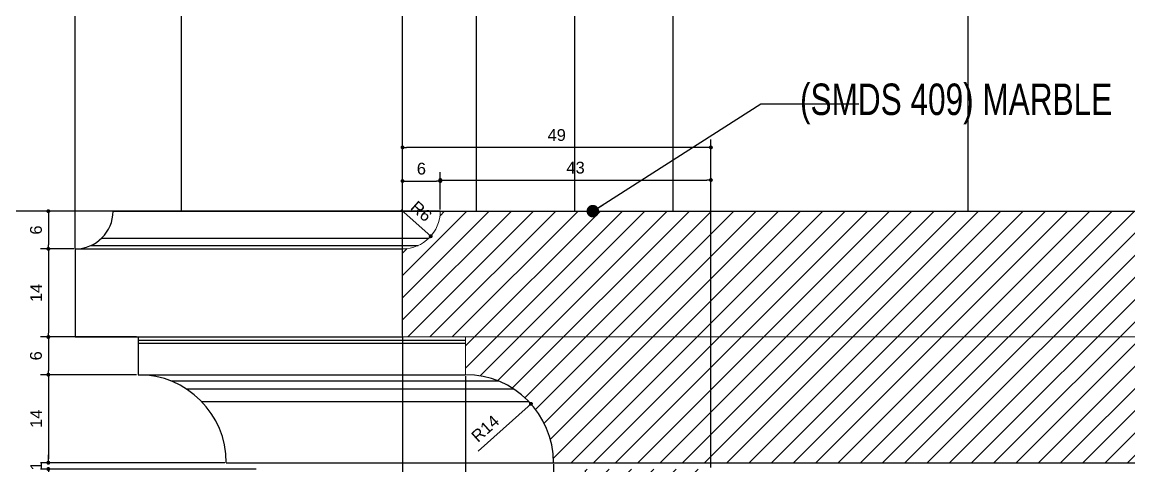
# Model space of a CAD drawing. Header units: inches. Extents: x 274057 to 444617, y 490067 to 635630.
# Drawn here: x 359396.7 to 359572.5, y 493176.2 to 493246.8 of the extents above; entities that cross this region are included whole.
import ezdxf

# ---------------------------------------------------------------- set-up
doc = ezdxf.new("R2010")
doc.units = ezdxf.units.IN
doc.header["$MEASUREMENT"] = 0
for name, color, linetype in [('8', 8, 'Continuous'), ('CQ curtains and frames', 252, 'Continuous'), ('CQ PANEL DIMENSION', 1, 'Continuous'), ('CQ Sheet text', 3, 'Continuous'), ('CQ SPOT DETAIL DIMENSION', 9, 'Continuous'), ('CQ SPOT DETAILS', 40, 'Continuous'), ('menuiserie', 32, 'Continuous')]:
    doc.layers.add(name, color=color, linetype=linetype)
doc.layers.add('Hardware Accs.', color=7, linetype='Continuous', lineweight=0)
doc.layers.add('Marble', color=6, linetype='Continuous', lineweight=0)
doc.styles.add('DIM 50', font='romans.shx', dxfattribs={"width": 0.75, "height": 100})
doc.styles.get("Standard").update_dxf_attribs({"font": 'arial.ttf'})
doc.dimstyles.new('chester 1.25', dxfattribs={"dimscale": 0.0125, "dimtxt": 150, "dimasz": 50, "dimexe": 100, "dimexo": 20, "dimgap": 80, "dimtad": 1, "dimdec": 0, "dimzin": 0, "dimdsep": 46, "dimtxsty": 'Standard', "dimblk": 'DOT', "dimcen": 100, "dimclrd": 1, "dimclre": 1, "dimclrt": 3, "dimadec": 0, "dimazin": 0, "dimtfac": 1, "dimtdec": 0, "dimtofl": 0, "dimtmove": 0, "dimatfit": 3, "dimfxl": 1, "dimtolj": 1, "dimtzin": 0, "dimlwd": -1, "dimarcsym": 0})
doc.dimstyles.new('chester 15', dxfattribs={"dimscale": 0.15, "dimtxt": 150, "dimasz": 100, "dimexe": 100, "dimexo": 0, "dimgap": 80, "dimtad": 1, "dimdec": 0, "dimzin": 0, "dimdsep": 46, "dimtxsty": 'Standard', "dimblk": 'DOT', "dimcen": 100, "dimclrd": 1, "dimclre": 1, "dimclrt": 3, "dimadec": 0, "dimazin": 0, "dimtfac": 1, "dimtdec": 0, "dimtofl": 0, "dimtmove": 0, "dimatfit": 3, "dimfxl": 1, "dimtolj": 1, "dimtzin": 0, "dimlwd": -1, "dimarcsym": 0})
doc.dimstyles.new('chester 5', dxfattribs={"dimscale": 0.05, "dimtxt": 150, "dimasz": 50, "dimexe": 100, "dimexo": 0, "dimgap": 80, "dimtad": 1, "dimdec": 0, "dimzin": 0, "dimdsep": 46, "dimtxsty": 'Standard', "dimblk": 'DOT', "dimcen": 100, "dimclrd": 1, "dimclre": 1, "dimclrt": 3, "dimadec": 0, "dimazin": 0, "dimtfac": 1, "dimtdec": 0, "dimtofl": 0, "dimtmove": 0, "dimatfit": 3, "dimfxl": 1, "dimtolj": 1, "dimtzin": 0, "dimlwd": -1, "dimarcsym": 0})
doc.dimstyles.get("Standard").update_dxf_attribs({"dimtxt": 0.18, "dimasz": 0.18, "dimexe": 0.18, "dimexo": 0.0625, "dimgap": 0.09, "dimtad": 0, "dimtih": 1, "dimtoh": 1, "dimdec": 4, "dimzin": 0, "dimdsep": 46, "dimtxsty": 'Standard', "dimcen": 0.09, "dimadec": 0, "dimazin": 0, "dimtfac": 1, "dimtdec": 4, "dimtofl": 0, "dimtmove": 0, "dimatfit": 3, "dimfxl": 1, "dimtolj": 1, "dimtzin": 0, "dimarcsym": 0})

# ---------------------------------------------------------------- blocks, each defined once
blk = doc.blocks.new('_Dot')
at = {"color": 0, "linetype": 'ByBlock', "lineweight": -2}
blk.add_line((-0.5, 0), (-1, 0), dxfattribs=at)
at = {"color": 0, "linetype": 'ByBlock', "const_width": 0.5}
blk.add_lwpolyline([(-0.25, 0, 1), (0.25, 0, 1)], format="xyb", close=True, dxfattribs=at)
blk = doc.blocks.new('*D1277')
at = {"layer": 'CQ PANEL DIMENSION', "color": 1, "lineweight": -2, "transparency": 16777216}
for p, q in [((359413.14, 495198.07), (358858.81, 495198.07)), ((359395.1, 492094.74), (358858.81, 492094.74))]:
    blk.add_line(p, q, dxfattribs=at)
at = {"layer": 'CQ PANEL DIMENSION', "color": 1, "transparency": 16777216}
blk.add_line((358873.81, 495183.07), (358873.81, 492109.74), dxfattribs=at)
at = {"layer": 'Defpoints', "color": 0, "transparency": 16777216}
for p in [(359413.14, 495198.07, 0), (358873.81, 492094.74), (359395.1, 492094.74, -0.03)]:
    blk.add_point(p, dxfattribs=at)
at = {"layer": 'CQ PANEL DIMENSION', "color": 1, "transparency": 16777216, "xscale": 15, "yscale": 15, "zscale": 15}
for p, rotation in [((358873.81, 495198.07), 90), ((358873.81, 492094.74), 270)]:
    blk.add_blockref('_Dot', p, dxfattribs=dict(at, rotation=rotation))
at = {"layer": 'CQ PANEL DIMENSION', "color": 3, "transparency": 16777216, "insert": (358850.32, 493646.4), "char_height": 22.5, "attachment_point": 5, "rotation": 90}
blk.add_mtext('\\A1;3103', dxfattribs=at)
blk = doc.blocks.new('*D987')
at = {"layer": 'CQ SPOT DETAIL DIMENSION', "color": 1, "lineweight": -2, "transparency": 16777216}
for p, q in [((361667.43, 517501.53), (361667.43, 517532.67)), ((361716.43, 517480.53), (361716.43, 517532.67))]:
    blk.add_line(p, q, dxfattribs=at)
at = {"layer": 'CQ SPOT DETAIL DIMENSION', "color": 1, "transparency": 16777216}
blk.add_line((361715.81, 517531.42), (361668.06, 517531.42), dxfattribs=at)
at = {"layer": 'Defpoints', "color": 0, "transparency": 16777216}
for p in [(361667.43, 517531.42), (361667.43, 517501.28, 0), (361716.43, 517480.28, 0)]:
    blk.add_point(p, dxfattribs=at)
at = {"layer": 'CQ SPOT DETAIL DIMENSION', "color": 1, "transparency": 16777216, "xscale": 0.625, "yscale": 0.625, "zscale": 0.625, "rotation": 180}
blk.add_blockref('_Dot', (361667.43, 517531.42), dxfattribs=at)
at = {"layer": 'CQ SPOT DETAIL DIMENSION', "color": 1, "transparency": 16777216, "xscale": 0.625, "yscale": 0.625, "zscale": 0.625}
blk.add_blockref('_Dot', (361716.43, 517531.42), dxfattribs=at)
at = {"layer": 'CQ SPOT DETAIL DIMENSION', "color": 3, "transparency": 16777216, "insert": (361691.93, 517533.37), "char_height": 1.875, "attachment_point": 5}
blk.add_mtext('\\A1;49', dxfattribs=at)
blk = doc.blocks.new('*D988')
at = {"layer": 'CQ SPOT DETAIL DIMENSION', "color": 1, "lineweight": -2, "transparency": 16777216}
for p, q in [((361667.43, 517521.53), (361667.43, 517527.32)), ((361673.43, 517521.53), (361673.43, 517527.32))]:
    blk.add_line(p, q, dxfattribs=at)
at = {"layer": 'CQ SPOT DETAIL DIMENSION', "color": 1, "transparency": 16777216}
blk.add_line((361668.06, 517526.07), (361672.81, 517526.07), dxfattribs=at)
at = {"layer": 'Defpoints', "color": 0, "transparency": 16777216}
for p in [(361673.43, 517526.07), (361667.43, 517521.28), (361673.43, 517521.28)]:
    blk.add_point(p, dxfattribs=at)
at = {"layer": 'CQ SPOT DETAIL DIMENSION', "color": 1, "transparency": 16777216, "xscale": 0.625, "yscale": 0.625, "zscale": 0.625, "rotation": 180}
blk.add_blockref('_Dot', (361667.43, 517526.07), dxfattribs=at)
at = {"layer": 'CQ SPOT DETAIL DIMENSION', "color": 1, "transparency": 16777216, "xscale": 0.625, "yscale": 0.625, "zscale": 0.625}
blk.add_blockref('_Dot', (361673.43, 517526.07), dxfattribs=at)
at = {"layer": 'CQ SPOT DETAIL DIMENSION', "color": 3, "transparency": 16777216, "insert": (361670.43, 517528.03), "char_height": 1.875, "attachment_point": 5}
blk.add_mtext('\\A1;6', dxfattribs=at)
blk = doc.blocks.new('*D989')
at = {"layer": 'CQ SPOT DETAIL DIMENSION', "color": 1, "lineweight": -2, "transparency": 16777216}
for p, q in [((361673.43, 517521.53), (361673.43, 517527.48)), ((361716.43, 517521.53), (361716.43, 517527.48))]:
    blk.add_line(p, q, dxfattribs=at)
at = {"layer": 'CQ SPOT DETAIL DIMENSION', "color": 1, "transparency": 16777216}
blk.add_line((361674.06, 517526.23), (361715.81, 517526.23), dxfattribs=at)
at = {"layer": 'Defpoints', "color": 0, "transparency": 16777216}
for p in [(361716.43, 517526.23), (361673.43, 517521.28), (361716.43, 517521.28)]:
    blk.add_point(p, dxfattribs=at)
at = {"layer": 'CQ SPOT DETAIL DIMENSION', "color": 1, "transparency": 16777216, "xscale": 0.625, "yscale": 0.625, "zscale": 0.625, "rotation": 180}
blk.add_blockref('_Dot', (361673.43, 517526.23), dxfattribs=at)
at = {"layer": 'CQ SPOT DETAIL DIMENSION', "color": 1, "transparency": 16777216, "xscale": 0.625, "yscale": 0.625, "zscale": 0.625}
blk.add_blockref('_Dot', (361716.43, 517526.23), dxfattribs=at)
at = {"layer": 'CQ SPOT DETAIL DIMENSION', "color": 3, "transparency": 16777216, "insert": (361694.93, 517528.19), "char_height": 1.875, "attachment_point": 5}
blk.add_mtext('\\A1;43', dxfattribs=at)
blk = doc.blocks.new('*D990')
at = {"layer": 'CQ SPOT DETAIL DIMENSION', "color": 1, "lineweight": -2, "transparency": 16777216}
for p, q in [((361667.43, 517501.28), (361667.43, 517467.65)), ((361696.43, 517480.03), (361696.43, 517467.65))]:
    blk.add_line(p, q, dxfattribs=at)
at = {"layer": 'CQ SPOT DETAIL DIMENSION', "color": 1, "transparency": 16777216}
blk.add_line((361668.06, 517468.9), (361695.81, 517468.9), dxfattribs=at)
at = {"layer": 'Defpoints', "color": 0, "transparency": 16777216}
for p in [(361667.43, 517501.53), (361696.43, 517480.28, 0), (361696.43, 517468.9)]:
    blk.add_point(p, dxfattribs=at)
at = {"layer": 'CQ SPOT DETAIL DIMENSION', "color": 1, "transparency": 16777216, "xscale": 0.625, "yscale": 0.625, "zscale": 0.625, "rotation": 180}
blk.add_blockref('_Dot', (361667.43, 517468.9), dxfattribs=at)
at = {"layer": 'CQ SPOT DETAIL DIMENSION', "color": 1, "transparency": 16777216, "xscale": 0.625, "yscale": 0.625, "zscale": 0.625}
blk.add_blockref('_Dot', (361696.43, 517468.9), dxfattribs=at)
at = {"layer": 'CQ SPOT DETAIL DIMENSION', "color": 3, "transparency": 16777216, "insert": (361681.93, 517470.85), "char_height": 1.875, "attachment_point": 5}
blk.add_mtext('\\A1;29', dxfattribs=at)
blk = doc.blocks.new('*D991')
at = {"layer": 'CQ SPOT DETAIL DIMENSION', "color": 1, "lineweight": -2, "transparency": 16777216}
for p, q in [((361691.43, 517481.03), (361691.43, 517472.84)), ((361696.43, 517479.78), (361696.43, 517472.84))]:
    blk.add_line(p, q, dxfattribs=at)
at = {"layer": 'CQ SPOT DETAIL DIMENSION', "color": 1, "transparency": 16777216}
blk.add_line((361695.81, 517474.09), (361692.06, 517474.09), dxfattribs=at)
at = {"layer": 'Defpoints', "color": 0, "transparency": 16777216}
for p in [(361691.43, 517481.28, 0), (361696.43, 517480.03), (361691.43, 517474.09)]:
    blk.add_point(p, dxfattribs=at)
at = {"layer": 'CQ SPOT DETAIL DIMENSION', "color": 1, "transparency": 16777216, "xscale": 0.625, "yscale": 0.625, "zscale": 0.625, "rotation": 180}
blk.add_blockref('_Dot', (361691.43, 517474.09), dxfattribs=at)
at = {"layer": 'CQ SPOT DETAIL DIMENSION', "color": 1, "transparency": 16777216, "xscale": 0.625, "yscale": 0.625, "zscale": 0.625}
blk.add_blockref('_Dot', (361696.43, 517474.09), dxfattribs=at)
at = {"layer": 'CQ SPOT DETAIL DIMENSION', "color": 3, "transparency": 16777216, "insert": (361693.93, 517476.04), "char_height": 1.875, "attachment_point": 5}
blk.add_mtext('\\A1;5', dxfattribs=at)
blk = doc.blocks.new('*D992')
at = {"layer": 'CQ SPOT DETAIL DIMENSION', "color": 1, "lineweight": -2, "transparency": 16777216}
for p, q in [((361677.43, 517495.03), (361677.43, 517472.84)), ((361691.43, 517481.03), (361691.43, 517472.84))]:
    blk.add_line(p, q, dxfattribs=at)
at = {"layer": 'CQ SPOT DETAIL DIMENSION', "color": 1, "transparency": 16777216}
blk.add_line((361690.81, 517474.09), (361678.06, 517474.09), dxfattribs=at)
at = {"layer": 'Defpoints', "color": 0, "transparency": 16777216}
for p in [(361677.43, 517495.28, 0), (361691.43, 517481.28, 0), (361677.43, 517474.09)]:
    blk.add_point(p, dxfattribs=at)
at = {"layer": 'CQ SPOT DETAIL DIMENSION', "color": 1, "transparency": 16777216, "xscale": 0.625, "yscale": 0.625, "zscale": 0.625, "rotation": 180}
blk.add_blockref('_Dot', (361677.43, 517474.09), dxfattribs=at)
at = {"layer": 'CQ SPOT DETAIL DIMENSION', "color": 1, "transparency": 16777216, "xscale": 0.625, "yscale": 0.625, "zscale": 0.625}
blk.add_blockref('_Dot', (361691.43, 517474.09), dxfattribs=at)
at = {"layer": 'CQ SPOT DETAIL DIMENSION', "color": 3, "transparency": 16777216, "insert": (361684.43, 517476.03), "char_height": 1.875, "attachment_point": 5}
blk.add_mtext('\\A1;14', dxfattribs=at)
blk = doc.blocks.new('*D993')
at = {"layer": 'CQ SPOT DETAIL DIMENSION', "color": 1, "lineweight": -2, "transparency": 16777216}
for p, q in [((361667.43, 517500.53), (361667.43, 517472.68)), ((361677.43, 517495.03), (361677.43, 517472.68))]:
    blk.add_line(p, q, dxfattribs=at)
at = {"layer": 'CQ SPOT DETAIL DIMENSION', "color": 1, "transparency": 16777216}
blk.add_line((361676.81, 517473.93), (361668.06, 517473.93), dxfattribs=at)
at = {"layer": 'Defpoints', "color": 0, "transparency": 16777216}
for p in [(361667.43, 517500.78), (361677.43, 517495.28, 0), (361667.43, 517473.93)]:
    blk.add_point(p, dxfattribs=at)
at = {"layer": 'CQ SPOT DETAIL DIMENSION', "color": 1, "transparency": 16777216, "xscale": 0.625, "yscale": 0.625, "zscale": 0.625, "rotation": 180}
blk.add_blockref('_Dot', (361667.43, 517473.93), dxfattribs=at)
at = {"layer": 'CQ SPOT DETAIL DIMENSION', "color": 1, "transparency": 16777216, "xscale": 0.625, "yscale": 0.625, "zscale": 0.625}
blk.add_blockref('_Dot', (361677.43, 517473.93), dxfattribs=at)
at = {"layer": 'CQ SPOT DETAIL DIMENSION', "color": 3, "transparency": 16777216, "insert": (361672.43, 517475.89), "char_height": 1.875, "attachment_point": 5}
blk.add_mtext('\\A1;10', dxfattribs=at)
blk = doc.blocks.new('*D994')
at = {"layer": 'CQ SPOT DETAIL DIMENSION', "color": 1, "transparency": 16777216}
blk.add_line((361679.46, 517483.11), (361687.38, 517490.23), dxfattribs=at)
at = {"layer": 'Defpoints', "color": 0, "transparency": 16777216}
for p in [(361687.84, 517490.65, 0), (361677.43, 517481.28, 0)]:
    blk.add_point(p, dxfattribs=at)
at = {"layer": 'CQ SPOT DETAIL DIMENSION', "color": 1, "transparency": 16777216, "xscale": 0.625, "yscale": 0.625, "zscale": 0.625, "rotation": 41.96435002112447}
blk.add_blockref('_Dot', (361687.84, 517490.65), dxfattribs=at)
at = {"layer": 'CQ SPOT DETAIL DIMENSION', "color": 3, "transparency": 16777216, "insert": (361680.57, 517486.72), "char_height": 1.875, "attachment_point": 5, "rotation": 41.9644}
blk.add_mtext('\\A1;R14', dxfattribs=at)
blk = doc.blocks.new('*D995')
at = {"layer": 'CQ SPOT DETAIL DIMENSION', "color": 1, "transparency": 16777216}
blk.add_line((361667.23, 517521.47), (361671.45, 517517.71), dxfattribs=at)
at = {"layer": 'Defpoints', "color": 0, "transparency": 16777216}
for p in [(361667.43, 517521.28, 0), (361671.91, 517517.29, 0)]:
    blk.add_point(p, dxfattribs=at)
at = {"layer": 'CQ SPOT DETAIL DIMENSION', "color": 1, "transparency": 16777216, "xscale": 0.625, "yscale": 0.625, "zscale": 0.625, "rotation": 318.282219570907}
blk.add_blockref('_Dot', (361671.91, 517517.29), dxfattribs=at)
at = {"layer": 'CQ SPOT DETAIL DIMENSION', "color": 3, "transparency": 16777216, "insert": (361670.41, 517521.26), "char_height": 1.875, "attachment_point": 5, "rotation": 318.2822}
blk.add_mtext('\\A1;R6', dxfattribs=at)
blk = doc.blocks.new('*D997')
at = {"layer": 'CQ SPOT DETAIL DIMENSION', "color": 1, "lineweight": -2, "transparency": 16777216}
for p, q in [((361621.18, 517521.28), (361609.9, 517521.28)), ((361615.18, 517515.28), (361609.9, 517515.28))]:
    blk.add_line(p, q, dxfattribs=at)
at = {"layer": 'CQ SPOT DETAIL DIMENSION', "color": 1, "transparency": 16777216}
blk.add_line((361611.15, 517520.66), (361611.15, 517515.91), dxfattribs=at)
at = {"layer": 'Defpoints', "color": 0, "transparency": 16777216}
for p in [(361621.43, 517521.28), (361611.15, 517515.28), (361615.43, 517515.28)]:
    blk.add_point(p, dxfattribs=at)
at = {"layer": 'CQ SPOT DETAIL DIMENSION', "color": 1, "transparency": 16777216, "xscale": 0.625, "yscale": 0.625, "zscale": 0.625}
for p, rotation in [((361611.15, 517521.28), 90), ((361611.15, 517515.28), 270)]:
    blk.add_blockref('_Dot', p, dxfattribs=dict(at, rotation=rotation))
at = {"layer": 'CQ SPOT DETAIL DIMENSION', "color": 3, "transparency": 16777216, "insert": (361609.19, 517518.28), "char_height": 1.875, "attachment_point": 5, "rotation": 90}
blk.add_mtext('\\A1;6', dxfattribs=at)
blk = doc.blocks.new('*D998')
at = {"layer": 'CQ SPOT DETAIL DIMENSION', "color": 1, "lineweight": -2, "transparency": 16777216}
for p, q in [((361615.18, 517515.28), (361609.9, 517515.28)), ((361615.18, 517501.28), (361609.9, 517501.28))]:
    blk.add_line(p, q, dxfattribs=at)
at = {"layer": 'CQ SPOT DETAIL DIMENSION', "color": 1, "transparency": 16777216}
blk.add_line((361611.15, 517514.66), (361611.15, 517501.91), dxfattribs=at)
at = {"layer": 'Defpoints', "color": 0, "transparency": 16777216}
for p in [(361615.43, 517515.28), (361611.15, 517501.28), (361615.43, 517501.28, 0)]:
    blk.add_point(p, dxfattribs=at)
at = {"layer": 'CQ SPOT DETAIL DIMENSION', "color": 1, "transparency": 16777216, "xscale": 0.625, "yscale": 0.625, "zscale": 0.625}
for p, rotation in [((361611.15, 517515.28), 90), ((361611.15, 517501.28), 270)]:
    blk.add_blockref('_Dot', p, dxfattribs=dict(at, rotation=rotation))
at = {"layer": 'CQ SPOT DETAIL DIMENSION', "color": 3, "transparency": 16777216, "insert": (361609.21, 517508.28), "char_height": 1.875, "attachment_point": 5, "rotation": 90}
blk.add_mtext('\\A1;14', dxfattribs=at)
blk = doc.blocks.new('*D999')
at = {"layer": 'CQ SPOT DETAIL DIMENSION', "color": 1, "lineweight": -2, "transparency": 16777216}
for p, q in [((361625.18, 517501.28), (361609.9, 517501.28)), ((361625.18, 517495.28), (361609.9, 517495.28))]:
    blk.add_line(p, q, dxfattribs=at)
at = {"layer": 'CQ SPOT DETAIL DIMENSION', "color": 1, "transparency": 16777216}
blk.add_line((361611.15, 517500.66), (361611.15, 517495.91), dxfattribs=at)
at = {"layer": 'Defpoints', "color": 0, "transparency": 16777216}
for p in [(361625.43, 517501.28, 0), (361611.15, 517495.28), (361625.43, 517495.28, 0)]:
    blk.add_point(p, dxfattribs=at)
at = {"layer": 'CQ SPOT DETAIL DIMENSION', "color": 1, "transparency": 16777216, "xscale": 0.625, "yscale": 0.625, "zscale": 0.625}
for p, rotation in [((361611.15, 517501.28), 90), ((361611.15, 517495.28), 270)]:
    blk.add_blockref('_Dot', p, dxfattribs=dict(at, rotation=rotation))
at = {"layer": 'CQ SPOT DETAIL DIMENSION', "color": 3, "transparency": 16777216, "insert": (361609.19, 517498.28), "char_height": 1.875, "attachment_point": 5, "rotation": 90}
blk.add_mtext('\\A1;6', dxfattribs=at)
blk = doc.blocks.new('*D1000')
at = {"layer": 'CQ SPOT DETAIL DIMENSION', "color": 1, "lineweight": -2, "transparency": 16777216}
for p, q in [((361625.18, 517495.28), (361609.9, 517495.28)), ((361639.18, 517481.28), (361609.9, 517481.28))]:
    blk.add_line(p, q, dxfattribs=at)
at = {"layer": 'CQ SPOT DETAIL DIMENSION', "color": 1, "transparency": 16777216}
blk.add_line((361611.15, 517494.66), (361611.15, 517481.91), dxfattribs=at)
at = {"layer": 'Defpoints', "color": 0, "transparency": 16777216}
for p in [(361625.43, 517495.28, 0), (361611.15, 517481.28), (361639.43, 517481.28, 0)]:
    blk.add_point(p, dxfattribs=at)
at = {"layer": 'CQ SPOT DETAIL DIMENSION', "color": 1, "transparency": 16777216, "xscale": 0.625, "yscale": 0.625, "zscale": 0.625}
for p, rotation in [((361611.15, 517495.28), 90), ((361611.15, 517481.28), 270)]:
    blk.add_blockref('_Dot', p, dxfattribs=dict(at, rotation=rotation))
at = {"layer": 'CQ SPOT DETAIL DIMENSION', "color": 3, "transparency": 16777216, "insert": (361609.21, 517488.28), "char_height": 1.875, "attachment_point": 5, "rotation": 90}
blk.add_mtext('\\A1;14', dxfattribs=at)
blk = doc.blocks.new('*D1043')
at = {"layer": 'CQ PANEL DIMENSION', "color": 1, "lineweight": -2, "transparency": 16777216}
for p, q in [((361667.43, 517515.28), (361667.43, 517576.94)), ((362267.43, 517515.28), (362267.43, 517576.94))]:
    blk.add_line(p, q, dxfattribs=at)
at = {"layer": 'CQ PANEL DIMENSION', "color": 1, "transparency": 16777216}
blk.add_line((361669.93, 517571.94), (362264.93, 517571.94), dxfattribs=at)
at = {"layer": 'Defpoints', "color": 0, "transparency": 16777216}
for p in [(362267.43, 517571.94), (361667.43, 517515.28, 0), (362267.43, 517515.28, 0)]:
    blk.add_point(p, dxfattribs=at)
at = {"layer": 'CQ PANEL DIMENSION', "color": 1, "transparency": 16777216, "xscale": 2.5, "yscale": 2.5, "zscale": 2.5, "rotation": 180}
blk.add_blockref('_Dot', (361667.43, 517571.94), dxfattribs=at)
at = {"layer": 'CQ PANEL DIMENSION', "color": 1, "transparency": 16777216, "xscale": 2.5, "yscale": 2.5, "zscale": 2.5}
blk.add_blockref('_Dot', (362267.43, 517571.94), dxfattribs=at)
at = {"layer": 'CQ PANEL DIMENSION', "color": 3, "transparency": 16777216, "insert": (361967.43, 517579.77), "char_height": 7.5, "attachment_point": 5}
blk.add_mtext('\\A1;600', dxfattribs=at)
blk = doc.blocks.new('*D1044')
at = {"layer": 'CQ PANEL DIMENSION', "color": 1, "lineweight": -2, "transparency": 16777216}
for p, q in [((361673.43, 517521.28), (361536.56, 517521.28)), ((361731.43, 517262.03), (361536.56, 517262.03))]:
    blk.add_line(p, q, dxfattribs=at)
at = {"layer": 'CQ PANEL DIMENSION', "color": 1, "transparency": 16777216}
blk.add_line((361541.56, 517518.78), (361541.56, 517264.53), dxfattribs=at)
at = {"layer": 'Defpoints', "color": 0, "transparency": 16777216}
for p in [(361673.43, 517521.28, 0), (361541.56, 517262.03), (361731.43, 517262.03, 0)]:
    blk.add_point(p, dxfattribs=at)
at = {"layer": 'CQ PANEL DIMENSION', "color": 1, "transparency": 16777216, "xscale": 2.5, "yscale": 2.5, "zscale": 2.5}
for p, rotation in [((361541.56, 517521.28), 90), ((361541.56, 517262.03), 270)]:
    blk.add_blockref('_Dot', p, dxfattribs=dict(at, rotation=rotation))
at = {"layer": 'CQ PANEL DIMENSION', "color": 3, "transparency": 16777216, "insert": (361533.73, 517391.66), "char_height": 7.5, "attachment_point": 5, "rotation": 90}
blk.add_mtext('\\A1;259', dxfattribs=at)
blk = doc.blocks.new('*D1046')
at = {"layer": 'CQ SPOT DETAIL DIMENSION', "color": 1, "transparency": 16777216}
for p, q in [((361611.15, 517481.91), (361611.15, 517482.53)), ((361611.15, 517479.66), (361611.15, 517479.03))]:
    blk.add_line(p, q, dxfattribs=at)
at = {"layer": 'CQ SPOT DETAIL DIMENSION', "color": 1, "lineweight": -2, "transparency": 16777216}
for p, q in [((361639.18, 517481.28), (361609.9, 517481.28)), ((361644.18, 517480.28), (361609.9, 517480.28))]:
    blk.add_line(p, q, dxfattribs=at)
at = {"layer": 'Defpoints', "color": 0, "transparency": 16777216}
for p in [(361639.43, 517481.28, 0), (361611.15, 517480.28), (361644.43, 517480.28, 0)]:
    blk.add_point(p, dxfattribs=at)
at = {"layer": 'CQ SPOT DETAIL DIMENSION', "color": 1, "transparency": 16777216, "xscale": 0.625, "yscale": 0.625, "zscale": 0.625}
for p, rotation in [((361611.15, 517481.28), 270), ((361611.15, 517480.28), 90)]:
    blk.add_blockref('_Dot', p, dxfattribs=dict(at, rotation=rotation))
at = {"layer": 'CQ SPOT DETAIL DIMENSION', "color": 3, "transparency": 16777216, "insert": (361609.21, 517480.78), "char_height": 1.875, "attachment_point": 5, "rotation": 90}
blk.add_mtext('\\A1;1', dxfattribs=at)
blk = doc.blocks.new('*D1041')
at = {"layer": 'CQ PANEL DIMENSION', "color": 1, "lineweight": -2, "transparency": 16777216}
for p, q in [((361615.43, 517515.28), (361615.43, 517576.94)), ((361667.43, 517515.28), (361667.43, 517576.94))]:
    blk.add_line(p, q, dxfattribs=at)
at = {"layer": 'CQ PANEL DIMENSION', "color": 1, "transparency": 16777216}
blk.add_line((361617.93, 517571.94), (361664.93, 517571.94), dxfattribs=at)
at = {"layer": 'Defpoints', "color": 0, "transparency": 16777216}
for p in [(361667.43, 517571.94), (361615.43, 517515.28, 0), (361667.43, 517515.28)]:
    blk.add_point(p, dxfattribs=at)
at = {"layer": 'CQ PANEL DIMENSION', "color": 1, "transparency": 16777216, "xscale": 2.5, "yscale": 2.5, "zscale": 2.5, "rotation": 180}
blk.add_blockref('_Dot', (361615.43, 517571.94), dxfattribs=at)
at = {"layer": 'CQ PANEL DIMENSION', "color": 1, "transparency": 16777216, "xscale": 2.5, "yscale": 2.5, "zscale": 2.5}
blk.add_blockref('_Dot', (361667.43, 517571.94), dxfattribs=at)
at = {"layer": 'CQ PANEL DIMENSION', "color": 3, "transparency": 16777216, "insert": (361641.43, 517579.77), "char_height": 7.5, "attachment_point": 5}
blk.add_mtext('\\A1;52', dxfattribs=at)
blk = doc.blocks.new('*D1480')
at = {"layer": 'CQ PANEL DIMENSION', "color": 1, "lineweight": -2, "transparency": 16777216}
for p, q in [((358368.71, 492980.24), (358368.71, 493342.24)), ((360075.1, 492980.24), (360075.1, 493342.24))]:
    blk.add_line(p, q, dxfattribs=at)
at = {"layer": 'CQ PANEL DIMENSION', "color": 1, "transparency": 16777216}
blk.add_line((358383.71, 493327.24), (360060.1, 493327.24), dxfattribs=at)
at = {"layer": 'Defpoints', "color": 0, "transparency": 16777216}
for p in [(360075.1, 493327.24), (358368.71, 492980.24, -0.03), (360075.1, 492980.24, 0)]:
    blk.add_point(p, dxfattribs=at)
at = {"layer": 'CQ PANEL DIMENSION', "color": 1, "transparency": 16777216, "xscale": 15, "yscale": 15, "zscale": 15, "rotation": 180}
blk.add_blockref('_Dot', (358368.71, 493327.24), dxfattribs=at)
at = {"layer": 'CQ PANEL DIMENSION', "color": 1, "transparency": 16777216, "xscale": 15, "yscale": 15, "zscale": 15}
blk.add_blockref('_Dot', (360075.1, 493327.24), dxfattribs=at)
at = {"layer": 'CQ PANEL DIMENSION', "color": 3, "transparency": 16777216, "insert": (359221.9, 493350.73), "char_height": 22.5, "attachment_point": 5}
blk.add_mtext('\\A1;1706', dxfattribs=at)
blk = doc.blocks.new('tv cabinet fireplace')
at = {"layer": '8'}
h = blk.add_hatch(dxfattribs=at)
h.set_pattern_fill('ANSI31', color=256, scale=20)
h.set_pattern_definition([(45, (148243.981, 586943.8055), (-1.767766953, 1.767766953), [])])
edge = h.paths.add_edge_path()
edge.add_line((362267.43, 517521.28), (361673.43, 517521.28))
edge.add_arc((361667.43, 517521.28), 6, -90, 0, ccw=False)
edge.add_line((361667.43, 517515.28), (361667.43, 517501.28))
edge.add_line((361667.43, 517501.28), (362267.43, 517501.28))
edge.add_line((362267.43, 517501.28), (362267.43, 517521.28))
edge = h.paths.add_edge_path()
edge.add_line((362267.43, 517501.28), (361677.43, 517501.28))
edge.add_line((361677.43, 517501.28), (361677.43, 517495.28))
edge.add_arc((361677.43, 517481.28), 14, 0, 90, ccw=False)
edge.add_line((361691.43, 517481.28), (362267.43, 517481.28))
edge.add_line((362267.43, 517481.28), (362267.43, 517501.28))
h.paths.add_polyline_path([(361716.43, 517480.28), (361696.43, 517480.28), (361696.43, 517350.28), (361716.43, 517350.28)])
edge = h.paths.add_edge_path()
edge.add_line((362267.43, 517349.28), (361688.93, 517349.28))
edge.add_arc((361688.93, 517341.78), 7.5, 90, 270)
edge.add_line((361688.93, 517334.28), (361690.43, 517334.28))
edge.add_line((361690.43, 517334.28), (361690.43, 517329.28))
edge.add_line((361690.43, 517329.28), (362085.44, 517329.28))
edge.add_line((362085.44, 517329.28), (362085.44, 517329.28))
edge.add_line((362085.44, 517329.28), (362110.43, 517329.28))
edge.add_line((362110.43, 517329.28), (362267.43, 517329.28))
edge.add_line((362267.43, 517329.28), (362267.43, 517349.28))
at = {"layer": 'Hardware Accs.', "color": 6}
blk.add_line((361667.43, 517501.28, 0.09), (362267.43, 517501.28, 0.09), dxfattribs=at)
at = {"layer": 'Hardware Accs.', "color": 6, "elevation": 0.09}
blk.add_lwpolyline([(362267.43, 517481.28), (362267.43, 517481.28), (361691.43, 517481.28)], dxfattribs=at)
at = {"layer": 'Marble'}
for p, q in [((361667.43, 517515.28, 0.09), (361667.43, 517501.28, 0.09)), ((361677.43, 517501.28, 0.09), (361677.43, 517495.28, 0.09))]:
    blk.add_line(p, q, dxfattribs=at)
blk.add_arc((361667.43, 517521.28, 0.09), 6, 270, 0, dxfattribs=at)
at = {"layer": 'menuiserie', "ltscale": 2}
for p, q in [((361621.43, 517521.28, 0.09), (361673.43, 517521.28, 0.09)), ((361619.64, 517517, 0.09), (361671.64, 517517, 0.09)), ((361615.43, 517515.28, 0.09), (361615.43, 517501.28, 0.09)), ((361615.43, 517515.28, 0.09), (361667.43, 517515.28, 0.09)), ((361617.91, 517515.82, 0.09), (361669.91, 517515.82, 0.09)), ((361615.43, 517501.28, 0.09), (361667.43, 517501.28, 0.09)), ((361625.43, 517501.28, 0.09), (361625.43, 517495.28, 0.09)), ((361625.43, 517500.78, 0.09), (361677.43, 517500.78, 0.09)), ((361625.43, 517500.28, 0.09), (361677.43, 517500.28, 0.09)), ((361625.43, 517495.28, 0.09), (361677.43, 517495.28, 0.09)), ((361630.63, 517494.28, 0.09), (361682.63, 517494.28, 0.09)), ((361633.08, 517493.01, 0.09), (361685.08, 517493.01, 0.09)), ((361635.5, 517491.01, 0.09), (361687.5, 517491.01, 0.09)), ((361639.43, 517481.28, 0.09), (362267.43, 517481.28, 0.09))]:
    blk.add_line(p, q, dxfattribs=at)
at = {"layer": 'menuiserie', "color": 6, "ltscale": 2}
blk.add_line((361673.43, 517521.28, 0.09), (362267.43, 517521.28, 0.09), dxfattribs=at)
at = {"layer": 'menuiserie', "ltscale": 2}
for centre, radius, start, end in [((361615.43, 517521.28, 0.09), 6, 270, 0), ((361625.43, 517481.28, 0.09), 14, 0, 90)]:
    blk.add_arc(centre, radius, start, end, dxfattribs=at)
at = {"layer": 'menuiserie', "color": 6, "ltscale": 2}
blk.add_arc((361677.43, 517481.28, 0.09), 14, 0, 90, dxfattribs=at)
at = {"layer": 'CQ PANEL DIMENSION'}
for base, p1, p2, picture, middle in [((361667.43, 517571.94, 0.09), (361615.43, 517515.28, 0.09), (361667.43, 517515.28, 0.09), '*D1041', (361641.43, 517579.77, 0.09)), ((362267.43, 517571.94, 0.09), (361667.43, 517515.28, 0.09), (362267.43, 517515.28, 0.09), '*D1043', (361967.43, 517579.77, 0.09))]:
    dim = blk.add_linear_dim(base=base, p1=p1, p2=p2, dimstyle='chester 5', override={"dimtmove": 1}, dxfattribs=at)
    dim.commit()
    dim.dimension.update_dxf_attribs({"geometry": picture, "text_midpoint": middle})
dim = blk.add_linear_dim(base=(361541.56, 517262.03, 0.09), p1=(361673.43, 517521.28, 0.09), p2=(361731.43, 517262.03, 0.09), angle=90, dimstyle='chester 5', override={"dimtmove": 1}, dxfattribs=at)
dim.commit()
dim.dimension.update_dxf_attribs({"geometry": '*D1044', "text_midpoint": (361533.73, 517391.66, 0.09)})
at = {"layer": 'CQ SPOT DETAIL DIMENSION', "color": 6}
for base, p1, p2, picture, middle in [((361667.43, 517531.42, 0.09), (361716.43, 517480.28, 0.09), (361667.43, 517501.28, 0.09), '*D987', (361691.93, 517533.37, 0.09)), ((361673.43, 517526.07, 0.09), (361667.43, 517521.28, 0.09), (361673.43, 517521.28, 0.09), '*D988', (361670.43, 517528.03, 0.09)), ((361696.43, 517468.9, 0.09), (361667.43, 517501.53, 0.09), (361696.43, 517480.28, 0.09), '*D990', (361681.93, 517470.85, 0.09)), ((361691.43, 517474.09, 0.09), (361696.43, 517480.03, 0.09), (361691.43, 517481.28, 0.09), '*D991', (361693.93, 517476.04, 0.09))]:
    dim = blk.add_linear_dim(base=base, p1=p1, p2=p2, dimstyle='chester 1.25', dxfattribs=at)
    dim.commit()
    dim.dimension.update_dxf_attribs({"geometry": picture, "text_midpoint": middle})
for base, p1, p2, picture, middle in [((361716.43, 517526.23, 0.09), (361673.43, 517521.28, 0.09), (361716.43, 517521.28, 0.09), '*D989', (361694.93, 517528.19, 0.09)), ((361667.43, 517473.93, 0.09), (361677.43, 517495.28, 0.09), (361667.43, 517500.78, 0.09), '*D993', (361672.43, 517475.89, 0.09)), ((361677.43, 517474.09, 0.09), (361691.43, 517481.28, 0.09), (361677.43, 517495.28, 0.09), '*D992', (361684.43, 517476.03, 0.09))]:
    dim = blk.add_linear_dim(base=base, p1=p1, p2=p2, dimstyle='chester 1.25', override={"dimtmove": 1}, dxfattribs=at)
    dim.commit()
    dim.dimension.update_dxf_attribs({"geometry": picture, "text_midpoint": middle})
for center, mpoint, picture, middle in [((361667.43, 517521.28, 0.09), (361671.91, 517517.29, 0.09), '*D995', (361669.11, 517519.79, 0.09)), ((361677.43, 517481.28, 0.09), (361687.84, 517490.65, 0.09), '*D994', (361681.87, 517485.27, 0.09))]:
    dim = blk.add_radius_dim(center=center, mpoint=mpoint, dimstyle='chester 1.25', dxfattribs=at)
    dim.commit()
    dim.dimension.update_dxf_attribs({"geometry": picture, "text_midpoint": middle, "dimtype": 132})
dim = blk.add_linear_dim(base=(361611.15, 517515.28, 0.09), p1=(361621.43, 517521.28, 0.09), p2=(361615.43, 517515.28, 0.09), angle=90, dimstyle='chester 1.25', dxfattribs=at)
dim.commit()
dim.dimension.update_dxf_attribs({"geometry": '*D997', "text_midpoint": (361609.19, 517518.28, 0.09)})
for base, p1, p2, picture, middle in [((361611.15, 517501.28, 0.09), (361615.43, 517515.28, 0.09), (361615.43, 517501.28, 0.09), '*D998', (361609.21, 517508.28, 0.09)), ((361611.15, 517495.28, 0.09), (361625.43, 517501.28, 0.09), (361625.43, 517495.28, 0.09), '*D999', (361609.19, 517498.28, 0.09)), ((361611.15, 517481.28, 0.09), (361625.43, 517495.28, 0.09), (361639.43, 517481.28, 0.09), '*D1000', (361609.21, 517488.28, 0.09))]:
    dim = blk.add_linear_dim(base=base, p1=p1, p2=p2, angle=90, dimstyle='chester 1.25', override={"dimtmove": 1}, dxfattribs=at)
    dim.commit()
    dim.dimension.update_dxf_attribs({"geometry": picture, "text_midpoint": middle})
dim = blk.add_linear_dim(base=(361611.15, 517480.28, 0.09), p1=(361639.43, 517481.28, 0.09), p2=(361644.43, 517480.28, 0.09), angle=90, dimstyle='chester 1.25', override={"dimtmove": 1}, dxfattribs=at)
dim.commit()
dim.dimension.update_dxf_attribs({"geometry": '*D1046', "text_midpoint": (361611.15, 517480.78, 0.09), "dimtype": 128})

msp = doc.modelspace()

# ---------------------------------------------------------------- hatches: boundary and pattern name
at = {"layer": 'CQ curtains and frames', "linetype": 'ByBlock', "ltscale": 200}
h = msp.add_hatch(dxfattribs=at)
h.set_pattern_fill('PLASTI,_O', color=256, scale=500, angle=90)
h.set_pattern_definition([(90, (0, -24304.54), (-125, 8e-15), []), (90, (-15.62, -24304.54), (-125, 8e-15), []), (90, (-31.25, -24304.54), (-125, 8e-15), []), (90, (-78.12, -24304.54), (-125, 8e-15), [])])
edge = h.paths.add_edge_path()
edge.add_line((359636.1, 493216.74), (359636.1, 494854.7))
edge.add_line((359636.1, 494854.7), (359615.1, 494884.7))
edge.add_line((359615.1, 494884.7), (359611.1, 494954.83))
edge.add_line((359611.1, 494954.83), (359625.1, 494974.87))
edge.add_line((359625.1, 494974.87), (359625.1, 494994.74))
edge.add_line((359625.1, 494994.74), (354065.1, 494994.8))
edge.add_line((354065.1, 494994.8), (354065.1, 494974.87))
edge.add_line((354065.1, 494974.87), (354069.1, 494974.87))
edge.add_line((354069.1, 494974.87), (354070.27, 494972.04))
edge.add_line((354070.27, 494972.04), (354073.1, 494970.87))
edge.add_line((354073.1, 494970.87), (354073.1, 494967.87))
edge.add_arc((354073.1, 494964.87), 3, 0, 90, ccw=False)
edge.add_line((354076.1, 494964.87), (354079.1, 494964.87))
edge.add_line((354079.1, 494964.87), (354079.1, 494924.7))
edge.add_line((354079.1, 494924.7), (354076.1, 494924.7))
edge.add_arc((354073.1, 494924.7), 3, 270, 360, ccw=False)
edge.add_line((354073.1, 494921.7), (354073.1, 494918.7))
edge.add_arc((354073.1, 494914.7), 4, 90, 180)
edge.add_line((354069.1, 494914.7), (354065.1, 494914.7))
edge.add_line((354065.1, 494914.7), (354065.1, 494894.7))
edge.add_line((354065.1, 494894.7), (354068.1, 494894.7))
edge.add_arc((354071.1, 494894.7), 3, 180, 270)
edge.add_line((354071.1, 494891.7), (354071.1, 494888.7))
edge.add_arc((354071.1, 494884.7), 4, -90, 90, ccw=False)
edge.add_line((354071.1, 494880.7), (354071.1, 494877.7))
edge.add_arc((354071.1, 494874.7), 3, 90, 180)
edge.add_line((354068.1, 494874.7), (354065.1, 494874.7))
edge.add_line((354065.1, 494874.7), (354065.1, 494853.37))
edge.add_line((354065.1, 494853.37), (354052.04, 494853.37))
edge.add_line((354052.04, 494853.37), (354069.17, 492209.77))
edge.add_line((354069.17, 492209.77), (354295.1, 492209.71))
edge.add_line((354295.1, 492209.71), (354295.1, 494744.74))
edge.add_line((354295.1, 494744.74), (359395.1, 494744.74))
edge.add_line((359395.1, 494744.74), (359394.66, 493216.74))
edge.add_line((359394.66, 493216.74), (359636.1, 493216.88))

# ---------------------------------------------------------------- block references
at = {"layer": 'CQ PANEL DIMENSION'}
msp.add_blockref('tv cabinet fireplace', (-2210.33, -24304.54, -0.09), dxfattribs=at)

# ---------------------------------------------------------------- texts
at = {"layer": 'CQ Sheet text', "ltscale": 500, "insert": (358636.17, 493237.03, 0), "char_height": 5, "width": 933.6961, "attachment_point": 1, "style": 'DIM 50'}
msp.add_mtext('\\pxqr;{\\fCityBlueprint|b0|i0|c2|p2;(SMDS 409) MARBLE}', dxfattribs=at)

# ---------------------------------------------------------------- dimensions: what is measured, and where the dimension line sits
at = {"layer": 'CQ PANEL DIMENSION'}
dim = msp.add_linear_dim(base=(358873.81, 492094.74), p1=(359413.14, 495198.07, 0), p2=(359395.1, 492094.74, -0.03), angle=90, dimstyle='chester 15', dxfattribs=at)
dim.commit()
dim.dimension.update_dxf_attribs({"geometry": '*D1277', "text_midpoint": (358850.32, 493646.4)})
dim = msp.add_linear_dim(base=(360075.1, 493327.24), p1=(358368.71, 492980.24, -0.03), p2=(360075.1, 492980.24, 0), dimstyle='chester 15', dxfattribs=at)
dim.commit()
dim.dimension.update_dxf_attribs({"geometry": '*D1480', "text_midpoint": (359221.9, 493350.73)})

# ---------------------------------------------------------------- leaders
at = {"layer": 'CQ SPOT DETAILS', "color": 1}
msp.add_leader([(359487.34, 493216.74), (359514.05, 493233.78), (359529.59, 493233.78)], dimstyle='Standard', override={"dimasz": 2, "dimldrblk": 'Dot', "dimfxl": 0.1, "dimarcsym": 2}, dxfattribs=at)

doc.saveas('drawing.dxf')
